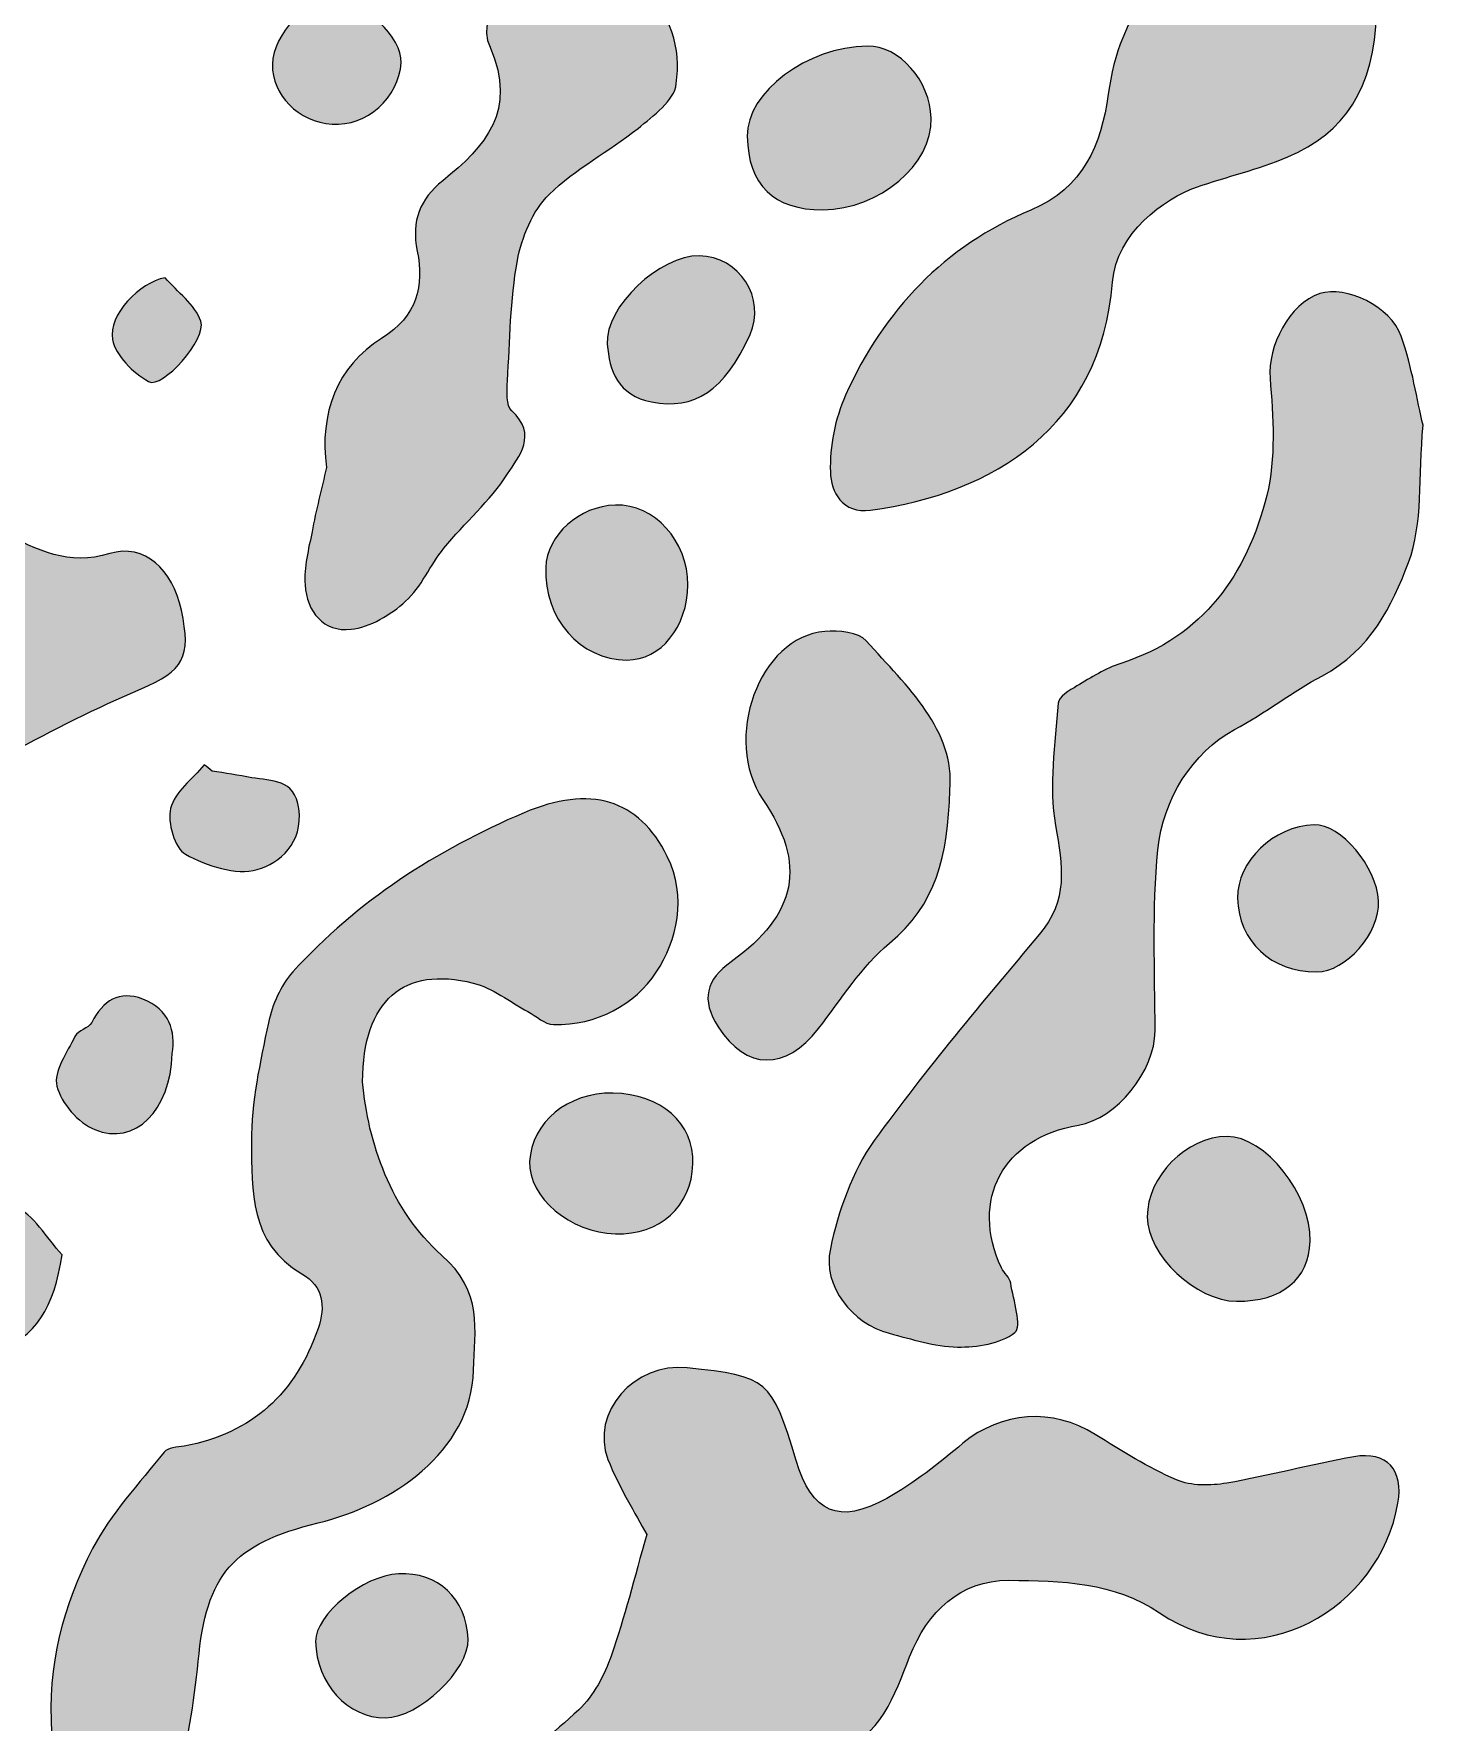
# Model space of a CAD drawing. Header units: centimetres. Extents: x 0 to 18.3, y -0.9 to 29.5.
# Drawn here: x 10.082 to 13.039, y 2.383 to 5.976 of the extents above; entities that cross this region are included whole.
import ezdxf

# ---------------------------------------------------------------- set-up
doc = ezdxf.new("R2010")
doc.units = ezdxf.units.CM
doc.header["$MEASUREMENT"] = 0
doc.layers.add('Layer 1', color=7, linetype='Continuous', lineweight=0)

msp = doc.modelspace()

# ---------------------------------------------------------------- hatches: boundary and pattern name
at = {"layer": 'Layer 1', "true_color": 0x000000, "transparency": 33554687}
h = msp.add_hatch(color=18, dxfattribs=at)
h.dxf.hatch_style = 2
edge = h.paths.add_edge_path()
edge.add_spline(control_points=[(12.9396, 6.0205), (12.9358, 5.8593), (12.872, 5.7657), (12.7508, 5.7142), (12.6882, 5.6875), (12.6209, 5.6722), (12.5565, 5.6495), (12.489, 5.6257), (12.3858, 5.552), (12.3778, 5.4476), (12.3543, 5.1405), (12.1242, 4.9976), (11.8631, 4.9623), (11.8024, 4.9541), (11.7784, 5.002), (11.7773, 5.0435), (11.7759, 5.098), (11.7874, 5.1575), (11.8099, 5.2074), (11.8909, 5.3874), (12.0201, 5.5241), (12.2043, 5.6011), (12.3163, 5.648), (12.3537, 5.7392), (12.3687, 5.8476), (12.3929, 6.0225), (12.4843, 6.1383), (12.6528, 6.2026), (12.7958, 6.2571), (12.9558, 6.1549), (12.9396, 6.0205)], knot_values=[0, 0, 0, 0, 1, 1, 1, 2, 2, 2, 3, 3, 3, 4, 4, 4, 5, 5, 5, 6, 6, 6, 7, 7, 7, 8, 8, 8, 9, 9, 9, 10, 10, 10, 10], degree=3, periodic=0)
h = msp.add_hatch(color=18, dxfattribs=at)
h.dxf.hatch_style = 2
edge = h.paths.add_edge_path()
edge.add_spline(control_points=[(10.7048, 5.0531), (10.689, 5.1688), (10.7276, 5.2683), (10.8219, 5.3277), (10.8995, 5.3765), (10.9125, 5.4399), (10.898, 5.5134), (10.8851, 5.579), (10.9036, 5.624), (10.9522, 5.6634), (11.0434, 5.7371), (11.1117, 5.812), (11.0529, 5.9473), (11.0186, 6.0263), (11.109, 6.1134), (11.2008, 6.1063), (11.2578, 6.1019), (11.3149, 6.1183), (11.3702, 6.0753), (11.4416, 6.0196), (11.4588, 5.9461), (11.4494, 5.8694), (11.4452, 5.8347), (11.4006, 5.8009), (11.3679, 5.7748), (11.3065, 5.7257), (11.2339, 5.689), (11.1787, 5.6343), (11.1435, 5.5994), (11.1204, 5.5434), (11.1112, 5.4934), (11.0958, 5.4096), (11.0951, 5.3231), (11.0902, 5.2377), (11.089, 5.216), (11.0868, 5.1848), (11.0992, 5.1737), (11.1554, 5.1233), (11.1136, 5.0758), (11.0904, 5.0398), (11.0531, 4.982), (10.9988, 4.9353), (10.9548, 4.8815), (10.9254, 4.8455), (10.9069, 4.799), (10.8732, 4.7685), (10.8416, 4.7399), (10.798, 4.7135), (10.7571, 4.7089), (10.6985, 4.7024), (10.6629, 4.7463), (10.6591, 4.8037), (10.6567, 4.8409), (10.6668, 4.8792), (10.674, 4.9165), (10.6828, 4.9623), (10.6944, 5.0076), (10.7048, 5.0531)], knot_values=[0, 0, 0, 0, 1, 1, 1, 2, 2, 2, 3, 3, 3, 4, 4, 4, 5, 5, 5, 6, 6, 6, 7, 7, 7, 8, 8, 8, 9, 9, 9, 10, 10, 10, 11, 11, 11, 12, 12, 12, 13, 13, 13, 14, 14, 14, 15, 15, 15, 16, 16, 16, 17, 17, 17, 18, 18, 18, 19, 19, 19, 19], degree=3, periodic=0)
h = msp.add_hatch(color=18, dxfattribs=at)
h.dxf.hatch_style = 2
edge = h.paths.add_edge_path()
edge.add_spline(control_points=[(10.7169, 5.7839), (10.645, 5.7889), (10.5882, 5.8458), (10.5897, 5.9112), (10.5913, 5.9766), (10.6641, 6.0513), (10.7239, 6.0489), (10.7847, 6.0465), (10.867, 5.9674), (10.8637, 5.9145), (10.859, 5.84), (10.7902, 5.7787), (10.7169, 5.7839)], knot_values=[0, 0, 0, 0, 1, 1, 1, 2, 2, 2, 3, 3, 3, 4, 4, 4, 4], degree=3, periodic=0)
h = msp.add_hatch(color=18, dxfattribs=at)
h.dxf.hatch_style = 2
edge = h.paths.add_edge_path()
edge.add_spline(control_points=[(11.7612, 5.6018), (11.6574, 5.6006), (11.602, 5.6546), (11.6005, 5.7582), (11.5992, 5.8519), (11.7281, 5.9485), (11.8562, 5.9499), (11.9239, 5.9506), (11.9901, 5.8758), (11.9919, 5.7965), (11.9941, 5.6971), (11.8829, 5.6031), (11.7612, 5.6018)], knot_values=[0, 0, 0, 0, 1, 1, 1, 2, 2, 2, 3, 3, 3, 4, 4, 4, 4], degree=3, periodic=0)
h = msp.add_hatch(color=18, dxfattribs=at)
h.dxf.hatch_style = 2
edge = h.paths.add_edge_path()
edge.add_spline(control_points=[(11.4982, 5.5036), (11.5837, 5.5022), (11.641, 5.4132), (11.6063, 5.3361), (11.5523, 5.2159), (11.488, 5.1751), (11.3967, 5.1927), (11.3251, 5.2065), (11.3067, 5.26), (11.3026, 5.3154), (11.2967, 5.396), (11.4162, 5.5051), (11.4982, 5.5036)], knot_values=[0, 0, 0, 0, 1, 1, 1, 2, 2, 2, 3, 3, 3, 4, 4, 4, 4], degree=3, periodic=0)
h = msp.add_hatch(color=18, dxfattribs=at)
h.dxf.hatch_style = 2
edge = h.paths.add_edge_path()
edge.add_spline(control_points=[(10.3612, 5.4571), (10.3876, 5.4267), (10.425, 5.4), (10.4372, 5.3647), (10.4508, 5.3255), (10.355, 5.2198), (10.3263, 5.236), (10.2932, 5.2546), (10.2558, 5.2913), (10.2495, 5.3256), (10.2398, 5.378), (10.3072, 5.4472), (10.3612, 5.4571)], knot_values=[0, 0, 0, 0, 1, 1, 1, 2, 2, 2, 3, 3, 3, 4, 4, 4, 4], degree=3, periodic=0)
h = msp.add_hatch(color=18, dxfattribs=at)
h.dxf.hatch_style = 2
edge = h.paths.add_edge_path()
edge.add_spline(control_points=[(13.0388, 5.1431), (13.029, 5.0327), (13.0393, 4.9339), (13.0078, 4.8509), (12.9729, 4.7588), (12.9277, 4.665), (12.8246, 4.61), (12.7612, 4.5762), (12.7033, 4.5311), (12.6377, 4.4955), (12.5476, 4.4467), (12.4852, 4.3474), (12.4746, 4.24), (12.462, 4.1125), (12.4683, 3.983), (12.4685, 3.8544), (12.4686, 3.77), (12.3868, 3.6672), (12.3052, 3.6537), (12.1452, 3.6274), (12.0737, 3.495), (12.1415, 3.3504), (12.1469, 3.3389), (12.1593, 3.3294), (12.1612, 3.3178), (12.1672, 3.2816), (12.1855, 3.2246), (12.1702, 3.2127), (12.1394, 3.1887), (12.0894, 3.1809), (12.0476, 3.1817), (11.9991, 3.1827), (11.9504, 3.1986), (11.9026, 3.2109), (11.825, 3.231), (11.76, 3.311), (11.7773, 3.3909), (11.7946, 3.471), (11.8235, 3.5553), (11.8707, 3.6209), (11.98, 3.7726), (12.1014, 3.9159), (12.222, 4.0592), (12.2837, 4.1324), (12.2721, 4.2053), (12.2568, 4.2912), (12.2418, 4.3754), (12.2561, 4.4651), (12.262, 4.5521), (12.2629, 4.5652), (12.2866, 4.579), (12.3023, 4.5884), (12.3323, 4.6062), (12.3626, 4.6259), (12.3955, 4.6364), (12.572, 4.693), (12.6639, 4.8266), (12.7062, 4.9938), (12.7262, 5.0728), (12.7197, 5.1606), (12.7132, 5.2434), (12.708, 5.3105), (12.7537, 5.4024), (12.8193, 5.4232), (12.8746, 5.4407), (12.9702, 5.3961), (12.9924, 5.3324), (13.0154, 5.2664), (13.0263, 5.1961), (13.0388, 5.1431)], knot_values=[0, 0, 0, 0, 1, 1, 1, 2, 2, 2, 3, 3, 3, 4, 4, 4, 5, 5, 5, 6, 6, 6, 7, 7, 7, 8, 8, 8, 9, 9, 9, 10, 10, 10, 11, 11, 11, 12, 12, 12, 13, 13, 13, 14, 14, 14, 15, 15, 15, 16, 16, 16, 17, 17, 17, 18, 18, 18, 19, 19, 19, 20, 20, 20, 21, 21, 21, 22, 22, 22, 23, 23, 23, 23], degree=3, periodic=0)
h = msp.add_hatch(color=18, dxfattribs=at)
h.dxf.hatch_style = 2
edge = h.paths.add_edge_path()
edge.add_spline(control_points=[(9.6296, 3.5024), (9.5839, 3.5318), (9.5333, 3.5483), (9.5102, 3.583), (9.474, 3.6373), (9.4895, 3.702), (9.5299, 3.7521), (9.5617, 3.7915), (9.6086, 3.819), (9.639, 3.8592), (9.686, 3.9215), (9.7329, 3.9865), (9.7639, 4.0573), (9.787, 4.1099), (9.7797, 4.1696), (9.7134, 4.2035), (9.6518, 4.235), (9.6338, 4.3007), (9.6732, 4.3583), (9.71, 4.4121), (9.7541, 4.4611), (9.7974, 4.5101), (9.8291, 4.546), (9.835, 4.5757), (9.8057, 4.6198), (9.7788, 4.6603), (9.754, 4.711), (9.7527, 4.7579), (9.7492, 4.8774), (9.9087, 4.9679), (10.018, 4.9136), (10.0894, 4.8781), (10.1548, 4.8431), (10.2436, 4.8701), (10.3181, 4.8927), (10.3775, 4.8355), (10.3959, 4.7499), (10.4178, 4.6483), (10.4002, 4.6213), (10.3103, 4.5825), (10.2158, 4.5416), (10.1231, 4.4957), (10.033, 4.4458), (9.9523, 4.4011), (9.9432, 4.3382), (9.986, 4.2323), (10.0059, 4.1833), (10.0149, 4.13), (10.0341, 4.0806), (10.0644, 4.0025), (10.0397, 3.9376), (9.9945, 3.875), (9.9317, 3.7881), (9.8764, 3.6946), (9.8049, 3.6156), (9.7618, 3.568), (9.694, 3.5426), (9.6296, 3.5024)], knot_values=[0, 0, 0, 0, 1, 1, 1, 2, 2, 2, 3, 3, 3, 4, 4, 4, 5, 5, 5, 6, 6, 6, 7, 7, 7, 8, 8, 8, 9, 9, 9, 10, 10, 10, 11, 11, 11, 12, 12, 12, 13, 13, 13, 14, 14, 14, 15, 15, 15, 16, 16, 16, 17, 17, 17, 18, 18, 18, 19, 19, 19, 19], degree=3, periodic=0)
h = msp.add_hatch(color=18, dxfattribs=at)
h.dxf.hatch_style = 2
edge = h.paths.add_edge_path()
edge.add_spline(control_points=[(11.4739, 4.8036), (11.4736, 4.7142), (11.4162, 4.6432), (11.3444, 4.6436), (11.2445, 4.6441), (11.1676, 4.7317), (11.1715, 4.8405), (11.174, 4.9094), (11.2431, 4.9713), (11.3197, 4.9733), (11.4029, 4.9755), (11.4742, 4.8971), (11.4739, 4.8036)], knot_values=[0, 0, 0, 0, 1, 1, 1, 2, 2, 2, 3, 3, 3, 4, 4, 4, 4], degree=3, periodic=0)
h = msp.add_hatch(color=18, dxfattribs=at)
h.dxf.hatch_style = 2
edge = h.paths.add_edge_path()
edge.add_spline(control_points=[(12.0316, 4.3668), (12.0278, 4.2267), (12.0019, 4.1224), (11.9032, 4.0408), (11.8435, 3.9915), (11.8006, 3.9216), (11.7521, 3.8593), (11.6815, 3.7686), (11.5985, 3.7706), (11.5385, 3.8632), (11.501, 3.9209), (11.5133, 3.9636), (11.5664, 4.0017), (11.707, 4.1026), (11.7274, 4.209), (11.6337, 4.3469), (11.5468, 4.4748), (11.6258, 4.6925), (11.7655, 4.7046), (11.7949, 4.7071), (11.8372, 4.7028), (11.8539, 4.6841), (11.9413, 4.5864), (12.0434, 4.494), (12.0316, 4.3668)], knot_values=[0, 0, 0, 0, 1, 1, 1, 2, 2, 2, 3, 3, 3, 4, 4, 4, 5, 5, 5, 6, 6, 6, 7, 7, 7, 8, 8, 8, 8], degree=3, periodic=0)
h = msp.add_hatch(color=18, dxfattribs=at)
h.dxf.hatch_style = 2
edge = h.paths.add_edge_path()
edge.add_spline(control_points=[(10.4612, 4.4074), (10.4894, 4.4027), (10.5177, 4.3984), (10.5458, 4.3932), (10.5882, 4.3854), (10.6371, 4.3917), (10.6459, 4.3273), (10.6559, 4.2545), (10.6055, 4.2112), (10.5574, 4.1975), (10.5123, 4.1846), (10.4499, 4.2059), (10.4048, 4.2302), (10.3819, 4.2426), (10.3657, 4.2983), (10.3731, 4.3277), (10.3819, 4.3625), (10.4194, 4.3901), (10.4445, 4.4208), (10.45, 4.4163), (10.4556, 4.4118), (10.4612, 4.4074)], knot_values=[0, 0, 0, 0, 1, 1, 1, 2, 2, 2, 3, 3, 3, 4, 4, 4, 5, 5, 5, 6, 6, 6, 7, 7, 7, 7], degree=3, periodic=0)
h = msp.add_hatch(color=18, dxfattribs=at)
h.dxf.hatch_style = 2
edge = h.paths.add_edge_path()
edge.add_spline(control_points=[(10.7815, 3.7457), (10.7931, 3.6179), (10.8414, 3.4725), (10.9499, 3.3774), (11.0397, 3.2986), (11.02, 3.218), (11.0177, 3.1327), (11.0129, 2.956), (10.8422, 2.8457), (10.6872, 2.8075), (10.5058, 2.7629), (10.4489, 2.6988), (10.4318, 2.5125), (10.4237, 2.4244), (10.4069, 2.3367), (10.3879, 2.2502), (10.368, 2.1598), (10.2526, 2.1316), (10.1808, 2.201), (10.1375, 2.2429), (10.1242, 2.295), (10.1198, 2.3615), (10.1103, 2.5039), (10.1437, 2.6322), (10.2069, 2.7527), (10.246, 2.8274), (10.3062, 2.8914), (10.3592, 2.9583), (10.3668, 2.9679), (10.3873, 2.9682), (10.4021, 2.971), (10.5468, 2.9978), (10.6394, 3.0832), (10.6868, 3.221), (10.7033, 3.269), (10.6982, 3.311), (10.6523, 3.3378), (10.5407, 3.4026), (10.5459, 3.5149), (10.5451, 3.6179), (10.5444, 3.7024), (10.5637, 3.7879), (10.5813, 3.8714), (10.5894, 3.9099), (10.6072, 3.9514), (10.6332, 3.9801), (10.7704, 4.1309), (10.9382, 4.2385), (11.1253, 4.3185), (11.2647, 4.3781), (11.3707, 4.3483), (11.4303, 4.2254), (11.4723, 4.1388), (11.4516, 4.0471), (11.4068, 3.9791), (11.3619, 3.911), (11.2799, 3.8654), (11.1877, 3.8678), (11.1695, 3.8682), (11.1517, 3.8858), (11.1337, 3.8955), (11.0949, 3.9163), (11.0583, 3.9459), (11.0169, 3.9562), (10.87, 3.9931), (10.7825, 3.9205), (10.7815, 3.7457)], knot_values=[0, 0, 0, 0, 1, 1, 1, 2, 2, 2, 3, 3, 3, 4, 4, 4, 5, 5, 5, 6, 6, 6, 7, 7, 7, 8, 8, 8, 9, 9, 9, 10, 10, 10, 11, 11, 11, 12, 12, 12, 13, 13, 13, 14, 14, 14, 15, 15, 15, 16, 16, 16, 17, 17, 17, 18, 18, 18, 19, 19, 19, 20, 20, 20, 21, 21, 21, 22, 22, 22, 22], degree=3, periodic=0)
h = msp.add_hatch(color=18, dxfattribs=at)
h.dxf.hatch_style = 2
edge = h.paths.add_edge_path()
edge.add_spline(control_points=[(12.812, 3.9799), (12.7162, 3.9795), (12.6459, 4.0453), (12.6441, 4.1369), (12.6426, 4.215), (12.7209, 4.29), (12.8069, 4.293), (12.8636, 4.2949), (12.941, 4.2034), (12.9441, 4.1309), (12.947, 4.062), (12.8754, 3.9802), (12.812, 3.9799)], knot_values=[0, 0, 0, 0, 1, 1, 1, 2, 2, 2, 3, 3, 3, 4, 4, 4, 4], degree=3, periodic=0)
h = msp.add_hatch(color=18, dxfattribs=at)
h.dxf.hatch_style = 2
edge = h.paths.add_edge_path()
edge.add_spline(control_points=[(10.3763, 3.806), (10.3731, 3.6842), (10.2973, 3.6094), (10.2116, 3.6444), (10.1766, 3.6586), (10.1399, 3.7007), (10.1309, 3.7368), (10.1232, 3.7673), (10.1525, 3.8084), (10.1695, 3.8428), (10.1757, 3.8553), (10.1987, 3.8596), (10.2051, 3.8722), (10.229, 3.9188), (10.2636, 3.9412), (10.314, 3.9221), (10.3711, 3.9004), (10.3842, 3.853), (10.3763, 3.806)], knot_values=[0, 0, 0, 0, 1, 1, 1, 2, 2, 2, 3, 3, 3, 4, 4, 4, 5, 5, 5, 6, 6, 6, 6], degree=3, periodic=0)
h = msp.add_hatch(color=18, dxfattribs=at)
h.dxf.hatch_style = 2
edge = h.paths.add_edge_path()
edge.add_spline(control_points=[(11.3197, 3.4225), (11.2243, 3.4245), (11.1339, 3.5006), (11.1373, 3.5762), (11.1411, 3.66), (11.2186, 3.7237), (11.3147, 3.7221), (11.4168, 3.7203), (11.4878, 3.6575), (11.4848, 3.5715), (11.4816, 3.4804), (11.4152, 3.4205), (11.3197, 3.4225)], knot_values=[0, 0, 0, 0, 1, 1, 1, 2, 2, 2, 3, 3, 3, 4, 4, 4, 4], degree=3, periodic=0)
h = msp.add_hatch(color=18, dxfattribs=at)
h.dxf.hatch_style = 2
edge = h.paths.add_edge_path()
edge.add_spline(control_points=[(12.6421, 3.2791), (12.5553, 3.2797), (12.4526, 3.3768), (12.4519, 3.4588), (12.4511, 3.5444), (12.5355, 3.6292), (12.6218, 3.6298), (12.7024, 3.6304), (12.8014, 3.5056), (12.7985, 3.4072), (12.796, 3.3255), (12.7387, 3.2785), (12.6421, 3.2791)], knot_values=[0, 0, 0, 0, 1, 1, 1, 2, 2, 2, 3, 3, 3, 4, 4, 4, 4], degree=3, periodic=0)
h = msp.add_hatch(color=18, dxfattribs=at)
h.dxf.hatch_style = 2
edge = h.paths.add_edge_path()
edge.add_spline(control_points=[(10.142, 3.3782), (10.1262, 3.2662), (10.0828, 3.1999), (10.0068, 3.1756), (9.9392, 3.1539), (9.8908, 3.1899), (9.8654, 3.2394), (9.8535, 3.2623), (9.8842, 3.3102), (9.9014, 3.3439), (9.914, 3.3685), (9.942, 3.3858), (9.9525, 3.4108), (9.9703, 3.4532), (9.985, 3.5084), (10.0406, 3.4826), (10.0817, 3.4635), (10.1087, 3.4141), (10.142, 3.3782)], knot_values=[0, 0, 0, 0, 1, 1, 1, 2, 2, 2, 3, 3, 3, 4, 4, 4, 5, 5, 5, 6, 6, 6, 6], degree=3, periodic=0)
h = msp.add_hatch(color=18, dxfattribs=at)
h.dxf.hatch_style = 2
edge = h.paths.add_edge_path()
edge.add_spline(control_points=[(11.3864, 2.7827), (11.3627, 2.8278), (11.327, 2.8828), (11.304, 2.9427), (11.2655, 3.0425), (11.3605, 3.149), (11.4726, 3.1373), (11.6448, 3.1193), (11.6518, 3.1134), (11.7045, 2.9403), (11.7384, 2.8291), (11.7949, 2.8026), (11.8976, 2.8596), (11.9555, 2.8917), (12.0082, 2.9344), (12.0595, 2.9769), (12.1412, 3.0447), (12.2503, 3.0527), (12.3413, 2.9957), (12.3973, 2.9607), (12.4537, 2.925), (12.5141, 2.899), (12.5452, 2.8856), (12.5864, 2.8863), (12.621, 2.8922), (12.7118, 2.9077), (12.801, 2.9318), (12.8916, 2.9481), (12.9622, 2.9608), (12.9976, 2.9204), (12.9854, 2.8494), (12.9472, 2.6264), (12.6884, 2.4719), (12.4782, 2.616), (12.3827, 2.6814), (12.2678, 2.6851), (12.1574, 2.6853), (12.0531, 2.6856), (11.9847, 2.6194), (11.946, 2.5224), (11.9133, 2.4404), (11.8873, 2.3542), (11.7858, 2.3162), (11.7248, 2.2933), (11.6807, 2.2946), (11.6283, 2.3271), (11.542, 2.3804), (11.481, 2.364), (11.4097, 2.2925), (11.3311, 2.2138), (11.2981, 2.1276), (11.2975, 2.0141), (11.2967, 1.8329), (11.0983, 1.7212), (10.9426, 1.803), (10.7845, 1.886), (10.771, 1.9994), (10.9094, 2.124), (11.018, 2.2217), (11.1339, 2.3113), (11.2417, 2.4099), (11.2737, 2.4392), (11.2963, 2.4839), (11.3112, 2.5259), (11.3398, 2.6064), (11.3598, 2.69), (11.3864, 2.7827)], knot_values=[0, 0, 0, 0, 1, 1, 1, 2, 2, 2, 3, 3, 3, 4, 4, 4, 5, 5, 5, 6, 6, 6, 7, 7, 7, 8, 8, 8, 9, 9, 9, 10, 10, 10, 11, 11, 11, 12, 12, 12, 13, 13, 13, 14, 14, 14, 15, 15, 15, 16, 16, 16, 17, 17, 17, 18, 18, 18, 19, 19, 19, 20, 20, 20, 21, 21, 21, 22, 22, 22, 22], degree=3, periodic=0)
h = msp.add_hatch(color=18, dxfattribs=at)
h.dxf.hatch_style = 2
edge = h.paths.add_edge_path()
edge.add_spline(control_points=[(10.6818, 2.5553), (10.6809, 2.6125), (10.7829, 2.6956), (10.8583, 2.6992), (10.9426, 2.7031), (11.0029, 2.6464), (11.0063, 2.5602), (11.0089, 2.4947), (10.9023, 2.3932), (10.8304, 2.3927), (10.75, 2.3921), (10.6832, 2.4651), (10.6818, 2.5553)], knot_values=[0, 0, 0, 0, 1, 1, 1, 2, 2, 2, 3, 3, 3, 4, 4, 4, 4], degree=3, periodic=0)

# ---------------------------------------------------------------- linework, layer by layer
at = {"layer": 'Layer 1'}
for points, knots in [([(12.9396, 6.0205), (12.9358, 5.8593), (12.872, 5.7657), (12.7508, 5.7142), (12.6882, 5.6875), (12.6209, 5.6722), (12.5565, 5.6495), (12.489, 5.6257), (12.3858, 5.552), (12.3778, 5.4476), (12.3543, 5.1405), (12.1242, 4.9976), (11.8631, 4.9623), (11.8024, 4.9541), (11.7784, 5.002), (11.7773, 5.0435), (11.7759, 5.098), (11.7874, 5.1575), (11.8099, 5.2074), (11.8909, 5.3874), (12.0201, 5.5241), (12.2043, 5.6011), (12.3163, 5.648), (12.3537, 5.7392), (12.3687, 5.8476), (12.3929, 6.0225), (12.4843, 6.1383), (12.6528, 6.2026), (12.7958, 6.2571), (12.9558, 6.1549), (12.9396, 6.0205)], [0, 0, 0, 0, 1, 1, 1, 2, 2, 2, 3, 3, 3, 4, 4, 4, 5, 5, 5, 6, 6, 6, 7, 7, 7, 8, 8, 8, 9, 9, 9, 10, 10, 10, 10]), ([(10.7048, 5.0531), (10.689, 5.1688), (10.7276, 5.2683), (10.8219, 5.3277), (10.8995, 5.3765), (10.9125, 5.4399), (10.898, 5.5134), (10.8851, 5.579), (10.9036, 5.624), (10.9522, 5.6634), (11.0434, 5.7371), (11.1117, 5.812), (11.0529, 5.9473), (11.0186, 6.0263), (11.109, 6.1134), (11.2008, 6.1063), (11.2578, 6.1019), (11.3149, 6.1183), (11.3702, 6.0753), (11.4416, 6.0196), (11.4588, 5.9461), (11.4494, 5.8694), (11.4452, 5.8347), (11.4006, 5.8009), (11.3679, 5.7748), (11.3065, 5.7257), (11.2339, 5.689), (11.1787, 5.6343), (11.1435, 5.5994), (11.1204, 5.5434), (11.1112, 5.4934), (11.0958, 5.4096), (11.0951, 5.3231), (11.0902, 5.2377), (11.089, 5.216), (11.0868, 5.1848), (11.0992, 5.1737), (11.1554, 5.1233), (11.1136, 5.0758), (11.0904, 5.0398), (11.0531, 4.982), (10.9988, 4.9353), (10.9548, 4.8815), (10.9254, 4.8455), (10.9069, 4.799), (10.8732, 4.7685), (10.8416, 4.7399), (10.798, 4.7135), (10.7571, 4.7089), (10.6985, 4.7024), (10.6629, 4.7463), (10.6591, 4.8037), (10.6567, 4.8409), (10.6668, 4.8792), (10.674, 4.9165), (10.6828, 4.9623), (10.6944, 5.0076), (10.7048, 5.0531)], [0, 0, 0, 0, 1, 1, 1, 2, 2, 2, 3, 3, 3, 4, 4, 4, 5, 5, 5, 6, 6, 6, 7, 7, 7, 8, 8, 8, 9, 9, 9, 10, 10, 10, 11, 11, 11, 12, 12, 12, 13, 13, 13, 14, 14, 14, 15, 15, 15, 16, 16, 16, 17, 17, 17, 18, 18, 18, 19, 19, 19, 19]), ([(10.7169, 5.7839), (10.645, 5.7889), (10.5882, 5.8458), (10.5897, 5.9112), (10.5913, 5.9766), (10.6641, 6.0513), (10.7239, 6.0489), (10.7847, 6.0465), (10.867, 5.9674), (10.8637, 5.9145), (10.859, 5.84), (10.7902, 5.7787), (10.7169, 5.7839)], [0, 0, 0, 0, 1, 1, 1, 2, 2, 2, 3, 3, 3, 4, 4, 4, 4]), ([(11.7612, 5.6018), (11.6574, 5.6006), (11.602, 5.6546), (11.6005, 5.7582), (11.5992, 5.8519), (11.7281, 5.9485), (11.8562, 5.9499), (11.9239, 5.9506), (11.9901, 5.8758), (11.9919, 5.7965), (11.9941, 5.6971), (11.8829, 5.6031), (11.7612, 5.6018)], [0, 0, 0, 0, 1, 1, 1, 2, 2, 2, 3, 3, 3, 4, 4, 4, 4]), ([(11.4982, 5.5036), (11.5837, 5.5022), (11.641, 5.4132), (11.6063, 5.3361), (11.5523, 5.2159), (11.488, 5.1751), (11.3967, 5.1927), (11.3251, 5.2065), (11.3067, 5.26), (11.3026, 5.3154), (11.2967, 5.396), (11.4162, 5.5051), (11.4982, 5.5036)], [0, 0, 0, 0, 1, 1, 1, 2, 2, 2, 3, 3, 3, 4, 4, 4, 4]), ([(10.3612, 5.4571), (10.3876, 5.4267), (10.425, 5.4), (10.4372, 5.3647), (10.4508, 5.3255), (10.355, 5.2198), (10.3263, 5.236), (10.2932, 5.2546), (10.2558, 5.2913), (10.2495, 5.3256), (10.2398, 5.378), (10.3072, 5.4472), (10.3612, 5.4571)], [0, 0, 0, 0, 1, 1, 1, 2, 2, 2, 3, 3, 3, 4, 4, 4, 4]), ([(13.0388, 5.1431), (13.029, 5.0327), (13.0393, 4.9339), (13.0078, 4.8509), (12.9729, 4.7588), (12.9277, 4.665), (12.8246, 4.61), (12.7612, 4.5762), (12.7033, 4.5311), (12.6377, 4.4955), (12.5476, 4.4467), (12.4852, 4.3474), (12.4746, 4.24), (12.462, 4.1125), (12.4683, 3.983), (12.4685, 3.8544), (12.4686, 3.77), (12.3868, 3.6672), (12.3052, 3.6537), (12.1452, 3.6274), (12.0737, 3.495), (12.1415, 3.3504), (12.1469, 3.3389), (12.1593, 3.3294), (12.1612, 3.3178), (12.1672, 3.2816), (12.1855, 3.2246), (12.1702, 3.2127), (12.1394, 3.1887), (12.0894, 3.1809), (12.0476, 3.1817), (11.9991, 3.1827), (11.9504, 3.1986), (11.9026, 3.2109), (11.825, 3.231), (11.76, 3.311), (11.7773, 3.3909), (11.7946, 3.471), (11.8235, 3.5553), (11.8707, 3.6209), (11.98, 3.7726), (12.1014, 3.9159), (12.222, 4.0592), (12.2837, 4.1324), (12.2721, 4.2053), (12.2568, 4.2912), (12.2418, 4.3754), (12.2561, 4.4651), (12.262, 4.5521), (12.2629, 4.5652), (12.2866, 4.579), (12.3023, 4.5884), (12.3323, 4.6062), (12.3626, 4.6259), (12.3955, 4.6364), (12.572, 4.693), (12.6639, 4.8266), (12.7062, 4.9938), (12.7262, 5.0728), (12.7197, 5.1606), (12.7132, 5.2434), (12.708, 5.3105), (12.7537, 5.4024), (12.8193, 5.4232), (12.8746, 5.4407), (12.9702, 5.3961), (12.9924, 5.3324), (13.0154, 5.2664), (13.0263, 5.1961), (13.0388, 5.1431)], [0, 0, 0, 0, 1, 1, 1, 2, 2, 2, 3, 3, 3, 4, 4, 4, 5, 5, 5, 6, 6, 6, 7, 7, 7, 8, 8, 8, 9, 9, 9, 10, 10, 10, 11, 11, 11, 12, 12, 12, 13, 13, 13, 14, 14, 14, 15, 15, 15, 16, 16, 16, 17, 17, 17, 18, 18, 18, 19, 19, 19, 20, 20, 20, 21, 21, 21, 22, 22, 22, 23, 23, 23, 23]), ([(9.6296, 3.5024), (9.5839, 3.5318), (9.5333, 3.5483), (9.5102, 3.583), (9.474, 3.6373), (9.4895, 3.702), (9.5299, 3.7521), (9.5617, 3.7915), (9.6086, 3.819), (9.639, 3.8592), (9.686, 3.9215), (9.7329, 3.9865), (9.7639, 4.0573), (9.787, 4.1099), (9.7797, 4.1696), (9.7134, 4.2035), (9.6518, 4.235), (9.6338, 4.3007), (9.6732, 4.3583), (9.71, 4.4121), (9.7541, 4.4611), (9.7974, 4.5101), (9.8291, 4.546), (9.835, 4.5757), (9.8057, 4.6198), (9.7788, 4.6603), (9.754, 4.711), (9.7527, 4.7579), (9.7492, 4.8774), (9.9087, 4.9679), (10.018, 4.9136), (10.0894, 4.8781), (10.1548, 4.8431), (10.2436, 4.8701), (10.3181, 4.8927), (10.3775, 4.8355), (10.3959, 4.7499), (10.4178, 4.6483), (10.4002, 4.6213), (10.3103, 4.5825), (10.2158, 4.5416), (10.1231, 4.4957), (10.033, 4.4458), (9.9523, 4.4011), (9.9432, 4.3382), (9.986, 4.2323), (10.0059, 4.1833), (10.0149, 4.13), (10.0341, 4.0806), (10.0644, 4.0025), (10.0397, 3.9376), (9.9945, 3.875), (9.9317, 3.7881), (9.8764, 3.6946), (9.8049, 3.6156), (9.7618, 3.568), (9.694, 3.5426), (9.6296, 3.5024)], [0, 0, 0, 0, 1, 1, 1, 2, 2, 2, 3, 3, 3, 4, 4, 4, 5, 5, 5, 6, 6, 6, 7, 7, 7, 8, 8, 8, 9, 9, 9, 10, 10, 10, 11, 11, 11, 12, 12, 12, 13, 13, 13, 14, 14, 14, 15, 15, 15, 16, 16, 16, 17, 17, 17, 18, 18, 18, 19, 19, 19, 19]), ([(11.4739, 4.8036), (11.4736, 4.7142), (11.4162, 4.6432), (11.3444, 4.6436), (11.2445, 4.6441), (11.1676, 4.7317), (11.1715, 4.8405), (11.174, 4.9094), (11.2431, 4.9713), (11.3197, 4.9733), (11.4029, 4.9755), (11.4742, 4.8971), (11.4739, 4.8036)], [0, 0, 0, 0, 1, 1, 1, 2, 2, 2, 3, 3, 3, 4, 4, 4, 4]), ([(12.0316, 4.3668), (12.0278, 4.2267), (12.0019, 4.1224), (11.9032, 4.0408), (11.8435, 3.9915), (11.8006, 3.9216), (11.7521, 3.8593), (11.6815, 3.7686), (11.5985, 3.7706), (11.5385, 3.8632), (11.501, 3.9209), (11.5133, 3.9636), (11.5664, 4.0017), (11.707, 4.1026), (11.7274, 4.209), (11.6337, 4.3469), (11.5468, 4.4748), (11.6258, 4.6925), (11.7655, 4.7046), (11.7949, 4.7071), (11.8372, 4.7028), (11.8539, 4.6841), (11.9413, 4.5864), (12.0434, 4.494), (12.0316, 4.3668)], [0, 0, 0, 0, 1, 1, 1, 2, 2, 2, 3, 3, 3, 4, 4, 4, 5, 5, 5, 6, 6, 6, 7, 7, 7, 8, 8, 8, 8]), ([(10.4612, 4.4074), (10.4894, 4.4027), (10.5177, 4.3984), (10.5458, 4.3932), (10.5882, 4.3854), (10.6371, 4.3917), (10.6459, 4.3273), (10.6559, 4.2545), (10.6055, 4.2112), (10.5574, 4.1975), (10.5123, 4.1846), (10.4499, 4.2059), (10.4048, 4.2302), (10.3819, 4.2426), (10.3657, 4.2983), (10.3731, 4.3277), (10.3819, 4.3625), (10.4194, 4.3901), (10.4445, 4.4208), (10.45, 4.4163), (10.4556, 4.4118), (10.4612, 4.4074)], [0, 0, 0, 0, 1, 1, 1, 2, 2, 2, 3, 3, 3, 4, 4, 4, 5, 5, 5, 6, 6, 6, 7, 7, 7, 7]), ([(10.7815, 3.7457), (10.7931, 3.6179), (10.8414, 3.4725), (10.9499, 3.3774), (11.0397, 3.2986), (11.02, 3.218), (11.0177, 3.1327), (11.0129, 2.956), (10.8422, 2.8457), (10.6872, 2.8075), (10.5058, 2.7629), (10.4489, 2.6988), (10.4318, 2.5125), (10.4237, 2.4244), (10.4069, 2.3367), (10.3879, 2.2502), (10.368, 2.1598), (10.2526, 2.1316), (10.1808, 2.201), (10.1375, 2.2429), (10.1242, 2.295), (10.1198, 2.3615), (10.1103, 2.5039), (10.1437, 2.6322), (10.2069, 2.7527), (10.246, 2.8274), (10.3062, 2.8914), (10.3592, 2.9583), (10.3668, 2.9679), (10.3873, 2.9682), (10.4021, 2.971), (10.5468, 2.9978), (10.6394, 3.0832), (10.6868, 3.221), (10.7033, 3.269), (10.6982, 3.311), (10.6523, 3.3378), (10.5407, 3.4026), (10.5459, 3.5149), (10.5451, 3.6179), (10.5444, 3.7024), (10.5637, 3.7879), (10.5813, 3.8714), (10.5894, 3.9099), (10.6072, 3.9514), (10.6332, 3.9801), (10.7704, 4.1309), (10.9382, 4.2385), (11.1253, 4.3185), (11.2647, 4.3781), (11.3707, 4.3483), (11.4303, 4.2254), (11.4723, 4.1388), (11.4516, 4.0471), (11.4068, 3.9791), (11.3619, 3.911), (11.2799, 3.8654), (11.1877, 3.8678), (11.1695, 3.8682), (11.1517, 3.8858), (11.1337, 3.8955), (11.0949, 3.9163), (11.0583, 3.9459), (11.0169, 3.9562), (10.87, 3.9931), (10.7825, 3.9205), (10.7815, 3.7457)], [0, 0, 0, 0, 1, 1, 1, 2, 2, 2, 3, 3, 3, 4, 4, 4, 5, 5, 5, 6, 6, 6, 7, 7, 7, 8, 8, 8, 9, 9, 9, 10, 10, 10, 11, 11, 11, 12, 12, 12, 13, 13, 13, 14, 14, 14, 15, 15, 15, 16, 16, 16, 17, 17, 17, 18, 18, 18, 19, 19, 19, 20, 20, 20, 21, 21, 21, 22, 22, 22, 22]), ([(12.812, 3.9799), (12.7162, 3.9795), (12.6459, 4.0453), (12.6441, 4.1369), (12.6426, 4.215), (12.7209, 4.29), (12.8069, 4.293), (12.8636, 4.2949), (12.941, 4.2034), (12.9441, 4.1309), (12.947, 4.062), (12.8754, 3.9802), (12.812, 3.9799)], [0, 0, 0, 0, 1, 1, 1, 2, 2, 2, 3, 3, 3, 4, 4, 4, 4]), ([(10.3763, 3.806), (10.3731, 3.6842), (10.2973, 3.6094), (10.2116, 3.6444), (10.1766, 3.6586), (10.1399, 3.7007), (10.1309, 3.7368), (10.1232, 3.7673), (10.1525, 3.8084), (10.1695, 3.8428), (10.1757, 3.8553), (10.1987, 3.8596), (10.2051, 3.8722), (10.229, 3.9188), (10.2636, 3.9412), (10.314, 3.9221), (10.3711, 3.9004), (10.3842, 3.853), (10.3763, 3.806)], [0, 0, 0, 0, 1, 1, 1, 2, 2, 2, 3, 3, 3, 4, 4, 4, 5, 5, 5, 6, 6, 6, 6]), ([(11.3197, 3.4225), (11.2243, 3.4245), (11.1339, 3.5006), (11.1373, 3.5762), (11.1411, 3.66), (11.2186, 3.7237), (11.3147, 3.7221), (11.4168, 3.7203), (11.4878, 3.6575), (11.4848, 3.5715), (11.4816, 3.4804), (11.4152, 3.4205), (11.3197, 3.4225)], [0, 0, 0, 0, 1, 1, 1, 2, 2, 2, 3, 3, 3, 4, 4, 4, 4]), ([(12.6421, 3.2791), (12.5553, 3.2797), (12.4526, 3.3768), (12.4519, 3.4588), (12.4511, 3.5444), (12.5355, 3.6292), (12.6218, 3.6298), (12.7024, 3.6304), (12.8014, 3.5056), (12.7985, 3.4072), (12.796, 3.3255), (12.7387, 3.2785), (12.6421, 3.2791)], [0, 0, 0, 0, 1, 1, 1, 2, 2, 2, 3, 3, 3, 4, 4, 4, 4]), ([(10.142, 3.3782), (10.1262, 3.2662), (10.0828, 3.1999), (10.0068, 3.1756), (9.9392, 3.1539), (9.8908, 3.1899), (9.8654, 3.2394), (9.8535, 3.2623), (9.8842, 3.3102), (9.9014, 3.3439), (9.914, 3.3685), (9.942, 3.3858), (9.9525, 3.4108), (9.9703, 3.4532), (9.985, 3.5084), (10.0406, 3.4826), (10.0817, 3.4635), (10.1087, 3.4141), (10.142, 3.3782)], [0, 0, 0, 0, 1, 1, 1, 2, 2, 2, 3, 3, 3, 4, 4, 4, 5, 5, 5, 6, 6, 6, 6]), ([(11.3864, 2.7827), (11.3627, 2.8278), (11.327, 2.8828), (11.304, 2.9427), (11.2655, 3.0425), (11.3605, 3.149), (11.4726, 3.1373), (11.6448, 3.1193), (11.6518, 3.1134), (11.7045, 2.9403), (11.7384, 2.8291), (11.7949, 2.8026), (11.8976, 2.8596), (11.9555, 2.8917), (12.0082, 2.9344), (12.0595, 2.9769), (12.1412, 3.0447), (12.2503, 3.0527), (12.3413, 2.9957), (12.3973, 2.9607), (12.4537, 2.925), (12.5141, 2.899), (12.5452, 2.8856), (12.5864, 2.8863), (12.621, 2.8922), (12.7118, 2.9077), (12.801, 2.9318), (12.8916, 2.9481), (12.9622, 2.9608), (12.9976, 2.9204), (12.9854, 2.8494), (12.9472, 2.6264), (12.6884, 2.4719), (12.4782, 2.616), (12.3827, 2.6814), (12.2678, 2.6851), (12.1574, 2.6853), (12.0531, 2.6856), (11.9847, 2.6194), (11.946, 2.5224), (11.9133, 2.4404), (11.8873, 2.3542), (11.7858, 2.3162), (11.7248, 2.2933), (11.6807, 2.2946), (11.6283, 2.3271), (11.542, 2.3804), (11.481, 2.364), (11.4097, 2.2925), (11.3311, 2.2138), (11.2981, 2.1276), (11.2975, 2.0141), (11.2967, 1.8329), (11.0983, 1.7212), (10.9426, 1.803), (10.7845, 1.886), (10.771, 1.9994), (10.9094, 2.124), (11.018, 2.2217), (11.1339, 2.3113), (11.2417, 2.4099), (11.2737, 2.4392), (11.2963, 2.4839), (11.3112, 2.5259), (11.3398, 2.6064), (11.3598, 2.69), (11.3864, 2.7827)], [0, 0, 0, 0, 1, 1, 1, 2, 2, 2, 3, 3, 3, 4, 4, 4, 5, 5, 5, 6, 6, 6, 7, 7, 7, 8, 8, 8, 9, 9, 9, 10, 10, 10, 11, 11, 11, 12, 12, 12, 13, 13, 13, 14, 14, 14, 15, 15, 15, 16, 16, 16, 17, 17, 17, 18, 18, 18, 19, 19, 19, 20, 20, 20, 21, 21, 21, 22, 22, 22, 22]), ([(10.6818, 2.5553), (10.6809, 2.6125), (10.7829, 2.6956), (10.8583, 2.6992), (10.9426, 2.7031), (11.0029, 2.6464), (11.0063, 2.5602), (11.0089, 2.4947), (10.9023, 2.3932), (10.8304, 2.3927), (10.75, 2.3921), (10.6832, 2.4651), (10.6818, 2.5553)], [0, 0, 0, 0, 1, 1, 1, 2, 2, 2, 3, 3, 3, 4, 4, 4, 4])]:
    msp.add_open_spline(points, degree=3, knots=knots, dxfattribs=at)

doc.saveas('drawing.dxf')
